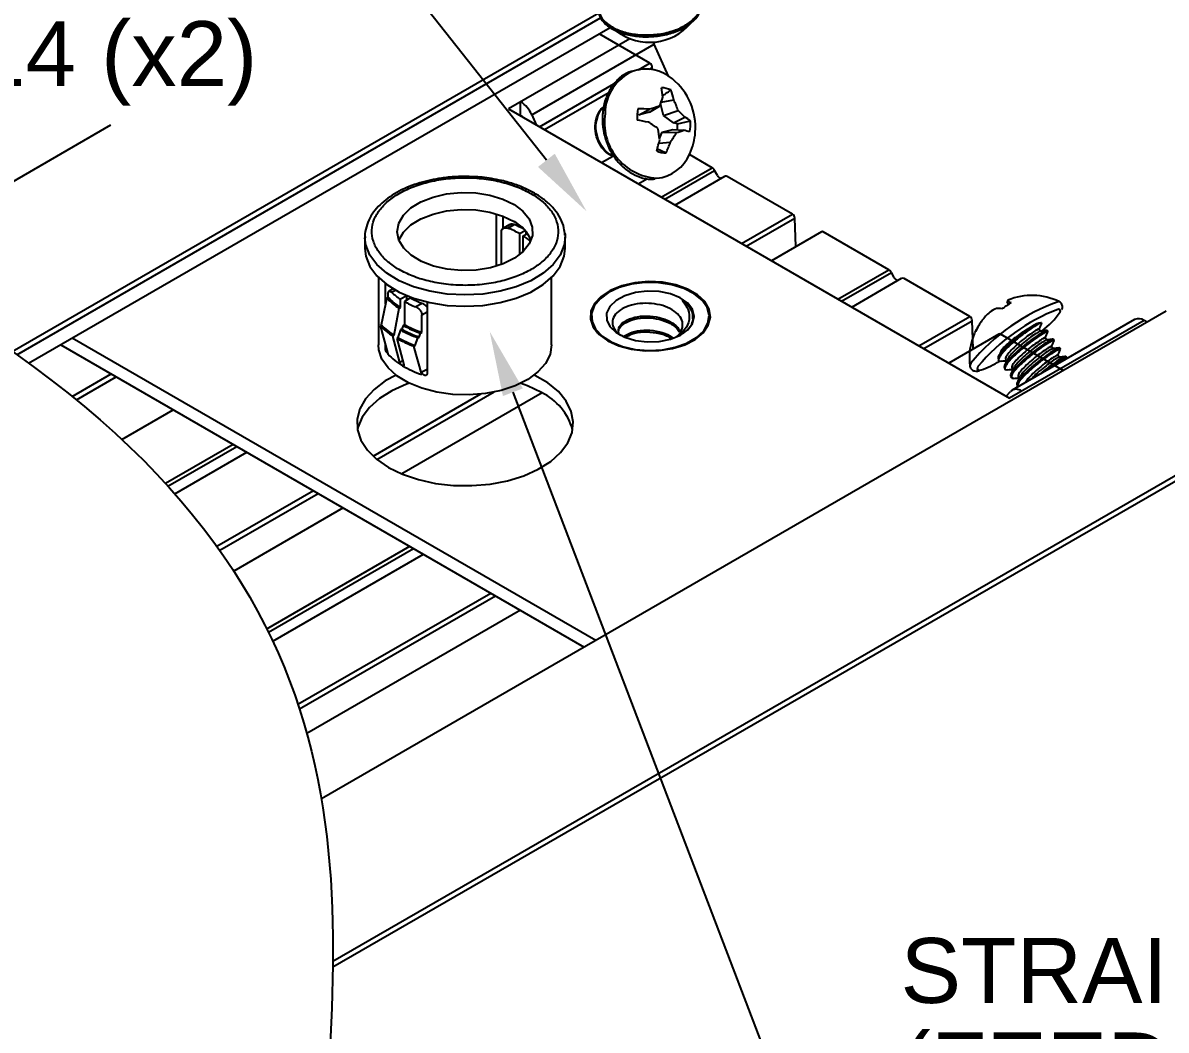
# Model space of a CAD drawing. Header units: inches. Extents: x -0.57 to 7.44, y -7.57 to 0.
# Drawn here: x 1.101 to 4.402, y -4.745 to -1.838 of the extents above; entities that cross this region are included whole.
import ezdxf
from ezdxf import colors
from ezdxf.entities.mleader import LeaderData, LeaderLine
from ezdxf.math import Vec2, Vec3

# ---------------------------------------------------------------- set-up
doc = ezdxf.new("R2010")
doc.units = ezdxf.units.IN
doc.header["$LTSCALE"] = 0.5
doc.header["$MEASUREMENT"] = 0
doc.linetypes.add('HIDDEN', pattern=[0.375, 0.25, -0.125])
for name, color, linetype in [('FAB DWG', 221, 'CONTINUOUS'), ('Hardware', 242, 'CONTINUOUS'), ('Housing', 150, 'CONTINUOUS'), ('Mounting', 4, 'CONTINUOUS')]:
    doc.layers.add(name, color=color, linetype=linetype)
doc.styles.add('LSAD_Standard', font='arial.ttf')

msp = doc.modelspace()

# ---------------------------------------------------------------- linework, layer by layer
at = {"layer": 'Hardware', "transparency": 16777216}
for p, q in [((2.9107, -2.0957), (2.9393, -2.0784)), ((2.9511, -2.1048), (2.9425, -2.0705)), ((2.9441, -2.0664), (2.9802, -2.0596)), ((2.8803, -2.1037), (2.8746, -2.1024)), ((2.8803, -2.1037), (2.9103, -2.087)), ((2.9107, -2.0957), (2.8803, -2.1037)), ((2.9511, -2.1048), (2.9927, -2.0905)), ((2.9793, -2.1261), (2.9511, -2.1048)), ((2.9793, -2.1261), (3.0124, -2.1101)), ((2.9915, -2.1288), (2.9793, -2.1261)), ((2.9915, -2.1288), (3.0285, -2.1201)), ((2.9392, -2.1712), (2.9474, -2.1532)), ((2.9474, -2.1532), (2.9779, -2.1453)), ((2.9474, -2.1532), (2.9879, -2.1546)), ((2.9779, -2.1453), (3.0096, -2.1477)), ((2.9315, -2.2004), (2.9583, -2.2132)), ((2.9373, -2.1853), (2.971, -2.1821)), ((2.4678, -2.3889), (2.4678, -2.5402)), ((2.4873, -2.3955), (2.4873, -2.4316)), ((2.4832, -2.5351), (2.4832, -2.4404)), ((2.5076, -2.4201), (2.4888, -2.4305)), ((2.5011, -2.4302), (2.5196, -2.42)), ((2.5349, -2.4459), (2.5512, -2.4369)), ((2.553, -2.439), (2.553, -2.4487)), ((2.0888, -2.4564), (2.0888, -2.489)), ((2.5349, -2.4459), (2.5349, -2.5072)), ((2.546, -2.4526), (2.5584, -2.4457)), ((2.546, -2.4976), (2.546, -2.4526)), ((2.6668, -2.489), (2.6668, -2.4564)), ((2.1278, -2.5727), (2.1278, -2.7675)), ((2.6278, -2.7675), (2.6278, -2.5727)), ((2.1482, -2.6487), (2.1482, -2.5904)), ((2.1711, -2.6056), (2.1583, -2.6126)), ((2.1677, -2.6075), (2.1677, -2.6036)), ((2.1517, -2.6313), (2.1362, -2.7097)), ((2.1554, -2.6293), (2.1517, -2.6313)), ((2.1554, -2.6211), (2.1554, -2.6293)), ((2.1656, -2.6151), (2.1768, -2.6089)), ((2.2097, -2.6252), (2.1916, -2.6351)), ((2.1916, -2.6596), (2.1916, -2.6351)), ((2.2207, -2.6318), (2.2026, -2.6418)), ((2.2097, -2.6379), (2.2097, -2.6252)), ((2.1731, -2.7396), (2.188, -2.6616)), ((2.188, -2.6616), (2.1916, -2.6596)), ((2.2026, -2.6418), (2.2026, -2.7088)), ((2.2545, -2.6475), (2.236, -2.6577)), ((2.2535, -2.6804), (2.2684, -2.6722)), ((2.2684, -2.6435), (2.2684, -2.8507)), ((3.947, -2.6505), (3.9429, -2.6417)), ((4.0933, -2.6424), (4.0928, -2.6422)), ((2.2535, -2.7311), (2.2535, -2.6804)), ((4.0422, -2.7036), (4.0414, -2.7071)), ((2.1362, -2.7097), (2.1325, -2.7117)), ((2.1325, -2.7117), (2.1554, -2.7934)), ((2.1916, -2.7242), (2.1841, -2.7463)), ((2.1952, -2.7222), (2.1916, -2.7242)), ((2.199, -2.7108), (2.1952, -2.7222)), ((2.2026, -2.7088), (2.199, -2.7108)), ((2.2457, -2.7446), (2.2497, -2.7332)), ((2.2497, -2.7332), (2.2535, -2.7311)), ((2.7483, -2.7106), (2.7524, -2.7195)), ((3.0727, -2.7195), (3.0768, -2.7106)), ((4.0392, -2.7279), (4.0347, -2.7216)), ((4.0608, -2.729), (4.0586, -2.7259)), ((2.1482, -2.778), (2.1482, -2.7678)), ((2.1694, -2.7416), (2.1731, -2.7396)), ((2.19, -2.8181), (2.1694, -2.7416)), ((2.1841, -2.7463), (2.1805, -2.7483)), ((2.1805, -2.7483), (2.2011, -2.8247)), ((2.2305, -2.771), (2.2343, -2.769)), ((2.2535, -2.8527), (2.2305, -2.771)), ((2.2343, -2.769), (2.242, -2.7467)), ((2.242, -2.7467), (2.2457, -2.7446)), ((4.0571, -2.7528), (4.0528, -2.7467)), ((4.0752, -2.7779), (4.0709, -2.7718)), ((4.0789, -2.7541), (4.0767, -2.7509)), ((2.1507, -2.7767), (2.1482, -2.778)), ((4.0933, -2.803), (4.089, -2.7969)), ((4.097, -2.7792), (4.0948, -2.776)), ((4.0972, -2.813), (4.1113, -2.8038)), ((4.1151, -2.8043), (4.1129, -2.8011)), ((4.1141, -2.8073), (4.1151, -2.8053)), ((2.1981, -2.8136), (2.19, -2.8181)), ((2.2684, -2.8379), (2.2535, -2.8461)), ((3.8381, -2.8202), (3.8354, -2.8274)), ((3.8354, -2.8274), (3.8354, -2.8285)), ((3.9165, -2.8093), (3.9188, -2.8124)), ((3.9346, -2.8344), (3.9369, -2.8375)), ((3.9381, -2.8103), (3.9411, -2.8144)), ((3.9562, -2.8354), (3.9592, -2.8395)), ((2.2535, -2.8461), (2.2535, -2.8527)), ((3.9527, -2.8594), (3.955, -2.8626)), ((3.9561, -2.8636), (3.9633, -2.8635)), ((3.9743, -2.8605), (3.9773, -2.8646)), ((3.9708, -2.8845), (3.9731, -2.8877))]:
    msp.add_line(p, q, dxfattribs=at)
at = {"layer": 'Hardware', "transparency": 16777216, "flags": 128}
for points in [[(2.5192, -2.3621), (2.5449, -2.3815), (2.5628, -2.4036), (2.5721, -2.4274), (2.5723, -2.4518), (2.5633, -2.4757), (2.5457, -2.4979), (2.5203, -2.5173), (2.4882, -2.5332), (2.4509, -2.5447), (2.4102, -2.5514), (2.368, -2.5528), (2.3263, -2.5489), (2.2869, -2.54), (2.2518, -2.5264), (2.2227, -2.5087), (2.2007, -2.4878), (2.1871, -2.4647), (2.1823, -2.4405), (2.1867, -2.4162), (2.2001, -2.3931), (2.2217, -2.3721), (2.2507, -2.3543), (2.2856, -2.3405), (2.3248, -2.3314), (2.3665, -2.3274), (2.4087, -2.3286), (2.4495, -2.335), (2.4869, -2.3464), (2.5192, -2.3621)], [(2.187, -2.4646), (2.2001, -2.4421), (2.2217, -2.4211), (2.2507, -2.4033), (2.2856, -2.3895), (2.3248, -2.3804), (2.3665, -2.3764), (2.4087, -2.3776), (2.4495, -2.384), (2.4869, -2.3954), (2.5192, -2.4111)], [(2.6668, -2.4564), (2.6642, -2.4789), (2.6526, -2.5081), (2.6322, -2.5355), (2.6036, -2.5605), (2.5678, -2.5821), (2.5259, -2.5997), (2.4792, -2.6126), (2.4292, -2.6206), (2.3776, -2.6232), (2.326, -2.6205), (2.2761, -2.6125), (2.2294, -2.5995), (2.1875, -2.5819), (2.1517, -2.5603), (2.1232, -2.5353), (2.1029, -2.5078), (2.0914, -2.4787), (2.0888, -2.4581)], [(2.666, -2.4438), (2.6665, -2.449), (2.6668, -2.4564)], [(2.0888, -2.489), (2.0914, -2.5113), (2.1029, -2.5405), (2.1232, -2.568), (2.1517, -2.593), (2.1875, -2.6146), (2.2294, -2.6322), (2.2761, -2.6452), (2.326, -2.6532), (2.3776, -2.6559), (2.4292, -2.6532), (2.4792, -2.6453), (2.5259, -2.6323), (2.5678, -2.6148), (2.6036, -2.5932), (2.6322, -2.5682), (2.6526, -2.5407), (2.6642, -2.5116), (2.6668, -2.489)], [(2.7899, -2.7555), (2.8215, -2.7699), (2.858, -2.7797), (2.8975, -2.7844), (2.9377, -2.7838), (2.9766, -2.7777), (3.0121, -2.7667), (3.0422, -2.7512), (3.0653, -2.7322), (3.0802, -2.7106), (3.086, -2.6876), (3.0825, -2.6644), (3.0698, -2.6423), (3.0487, -2.6225), (3.0202, -2.6061), (2.9859, -2.5939), (2.9477, -2.5866), (2.9075, -2.5845), (2.8677, -2.5879), (2.8302, -2.5965), (2.7972, -2.6098), (2.7705, -2.6272), (2.7513, -2.6477), (2.7409, -2.6701), (2.7397, -2.6934), (2.7479, -2.7162), (2.7649, -2.7372), (2.7899, -2.7555)], [(2.9475, -2.7814), (2.9849, -2.7741), (3.0184, -2.7621), (3.0462, -2.7459), (3.0669, -2.7265), (3.0792, -2.7049), (3.0825, -2.6821), (3.0766, -2.6596), (3.062, -2.6385), (3.0392, -2.6198), (3.0097, -2.6047), (2.9749, -2.594), (2.9367, -2.5882), (2.8972, -2.5876), (2.8586, -2.5922), (2.8229, -2.6019), (2.792, -2.6161), (2.7676, -2.634), (2.751, -2.6547), (2.7432, -2.677), (2.7444, -2.6998), (2.7548, -2.7218), (2.7736, -2.7418), (2.7999, -2.7588), (2.8324, -2.7718), (2.8691, -2.7802), (2.9082, -2.7834), (2.9475, -2.7814)], [(2.9386, -2.7571), (2.9712, -2.7503), (2.9994, -2.7388), (3.0212, -2.7233), (3.0349, -2.705), (3.0396, -2.6852), (3.0348, -2.6654), (3.021, -2.6471), (2.9991, -2.6316), (2.9708, -2.6201), (2.9382, -2.6135), (2.9037, -2.6122), (2.8698, -2.6163), (2.8391, -2.6255), (2.8139, -2.6391), (2.796, -2.6562), (2.7867, -2.6754), (2.7868, -2.6954), (2.7962, -2.7146), (2.8142, -2.7317), (2.8395, -2.7453), (2.8703, -2.7544), (2.9041, -2.7585), (2.9386, -2.7571)], [(4.0959, -2.6721), (4.0967, -2.6701), (4.0953, -2.6646), (4.0912, -2.664)], [(2.7524, -2.7195), (2.7557, -2.7257), (2.7603, -2.7327)], [(3.0648, -2.7327), (3.0654, -2.7319), (3.0727, -2.7195)], [(2.6278, -2.7675), (2.6233, -2.7947), (2.61, -2.821), (2.5882, -2.8454), (2.5589, -2.867), (2.523, -2.885), (2.4818, -2.8987), (2.4369, -2.9077), (2.3899, -2.9116), (2.3424, -2.9104), (2.2962, -2.9039), (2.253, -2.8925), (2.2142, -2.8766), (2.1814, -2.8568), (2.1557, -2.8337), (2.138, -2.8082), (2.129, -2.7813), (2.1278, -2.7675)], [(3.8584, -2.8296), (3.856, -2.8377), (3.8611, -2.8404), (3.8682, -2.8393)]]:
    msp.add_lwpolyline(points, dxfattribs=at)
at = {"layer": 'Hardware', "transparency": 16777216}
for centre, radius, start, end in [((2.9102, -1.7373), 0.1567, 232.8191, 319.8406), ((2.9162, -2.1), 0.134, 113.253, 179.6823), ((2.8997, -2.0881), 0.117, 49.0012, 108.1335), ((2.8625, -2.1399), 0.1806, 355.6927, 50.8834), ((2.9437, -2.0935), 0.0682, 65.4782, 89.0409), ((2.7105, -2.0744), 0.2394, 5.2301, 11.8226), ((2.8116, -2.0936), 0.172, 11.3917, 21.1766), ((3.2216, -3.0823), 1.0428, 105.7039, 107.3655), ((2.6138, -1.9428), 0.3526, 337.3746, 341.8567), ((2.7617, -2.1662), 0.2431, 18.1483, 26.0015), ((2.942, -2.1248), 0.1619, 170.9132, 266.1472), ((2.9838, -2.1103), 0.1095, 167.1139, 184.2715), ((2.8766, -2.5755), 0.4897, 86.055, 89.9522), ((2.87, -2.2333), 0.1883, 40.8785, 49.3418), ((2.9729, -2.1918), 0.0908, 52.1739, 64.1761), ((2.4476, -4.5006), 2.4201, 79.0467, 79.8391), ((2.5823, -2.6435), 0.6124, 54.8989, 57.9308), ((2.5591, -2.2193), 0.3832, 6.6277, 11.5571), ((2.9026, -2.1318), 0.089, 350.6756, 1.9263), ((2.9193, -2.1283), 0.1095, 347.1139, 4.2715), ((2.5314, -2.0833), 0.4185, 342.7961, 347.3374), ((2.7359, -2.0188), 0.2862, 325.2137, 331.686), ((2.8871, -1.8012), 0.3675, 285.9159, 289.4654), ((2.9215, -2.4658), 0.3301, 71.5245, 74.5201), ((2.8625, -2.1399), 0.1806, 335.162, 355.6927), ((2.9594, -2.145), 0.0682, 245.4782, 269.0409), ((2.7262, -2.1004), 0.258, 334.072, 341.5367), ((2.9201, -2.1717), 0.1151, 275.5211, 337.5297), ((2.4144, -2.6616), 0.2471, 60.8085, 69.4615), ((2.468, -2.5079), 0.1095, 22.4584, 62.1236), ((2.419, -2.6746), 0.2737, 62.067, 68.4351), ((2.4545, -2.5946), 0.169, 48.2728, 57.2322), ((2.2839, -2.5097), 0.1797, 222.6149, 237.7302), ((2.2851, -2.5115), 0.1752, 222.2366, 237.7206), ((2.2927, -2.4768), 0.1879, 227.4096, 237.4207), ((2.3412, -2.4161), 0.2471, 240.8085, 249.4615), ((2.9787, -2.6908), 0.0587, 359.971, 63.544), ((3.9465, -2.6415), 0.00364, 112.6331, 183.5543), ((4.0144, -2.8049), 0.1806, 64.1185, 112.7107), ((2.3351, -2.4068), 0.2698, 240.6001, 248.4641), ((4.2811, -3.1828), 0.5725, 109.2051, 140.7006), ((4.2959, -3.1983), 0.5722, 110.9652, 139.8783), ((4.0127, -2.805), 0.1788, 132.1973, 142.9138), ((3.9406, -2.7374), 0.0807, 110.7305, 126.565), ((3.9143, -2.7169), 0.0551, 76.1082, 92.3533), ((4.2559, -3.1354), 0.5749, 121.6447, 124.826), ((3.9379, -2.6726), 0.0312, 58.4046, 80.8667), ((3.9009, -2.5374), 0.237, 306.8144, 325.3902), ((4.0087, -2.7961), 0.1703, 144.4982, 155.4939), ((4.0459, -2.7564), 0.0529, 93.9823, 126.5221), ((2.2775, -2.5702), 0.2027, 224.3072, 237.7817), ((2.2788, -2.572), 0.1982, 224.005, 237.7715), ((2.3377, -2.4643), 0.2982, 240.6425, 251.2654), ((2.339, -2.4662), 0.2937, 240.6812, 251.4872), ((2.3403, -2.4589), 0.2889, 240.7239, 251.731), ((2.3415, -2.4607), 0.2843, 240.766, 251.9703), ((2.959, -2.7067), 0.0475, 307.9812, 338.3227), ((4.0144, -2.8049), 0.1806, 156.5123, 187.5079), ((3.8797, -2.748), 0.0345, 139.064, 153.9037), ((3.9876, -2.7977), 0.1529, 147.7006, 153.3104), ((2.334, -2.4766), 0.3121, 240.5334, 250.6338), ((2.3352, -2.4785), 0.3075, 240.5676, 250.833), ((2.2884, -2.6721), 0.18, 222.3809, 239.4932), ((4.1244, -2.8627), 0.0604, 102.5435, 118.4625), ((2.3392, -2.5879), 0.2784, 239.2717, 252.056), ((3.7837, -2.5966), 0.257, 289.1827, 302.1344)]:
    msp.add_arc(centre, radius, start, end, dxfattribs=at)
for major_axis, ratio, start_param, end_param in [((-0.3733, 0.5596), 0.116311, 5.27993, 5.281452), ((-0.321, 0.5793), 0.035209, 5.298076, 5.303476)]:
    msp.add_ellipse((4.2576, -3.1418), major_axis=major_axis, ratio=ratio, start_param=start_param, end_param=end_param, dxfattribs=at)
for points, knots in [([(2.7688, -1.7779), (2.7681, -1.7789), (2.7624, -1.7868), (2.763, -1.8038), (2.7719, -1.8262), (2.7938, -1.8461), (2.8253, -1.8617), (2.8641, -1.8712), (2.907, -1.8739), (2.9504, -1.8693), (2.9905, -1.8576), (3.0241, -1.8398), (3.0488, -1.8171), (3.0609, -1.7912), (3.0636, -1.7711), (3.0585, -1.7608), (3.0576, -1.7589)], [0, 0, 0, 0, 0.0105533, 0.0906922, 0.1721376, 0.2538047, 0.3338347, 0.4157025, 0.4967871, 0.5772021, 0.6591999, 0.7395433, 0.820712, 0.9025448, 0.9825618, 1, 1, 1, 1]), ([(2.7647, -1.8044), (2.7645, -1.8058), (2.7632, -1.8148), (2.7728, -1.8313), (2.7935, -1.8512), (2.8254, -1.8668), (2.8641, -1.8763), (2.907, -1.879), (2.9504, -1.8744), (2.9904, -1.8627), (3.0243, -1.8449), (3.0482, -1.8222), (3.0608, -1.8001), (3.0601, -1.7863), (3.0599, -1.7814)], [0, 0, 0, 0, 0.016465, 0.110066, 0.203922, 0.295897, 0.389984, 0.48317, 0.575587, 0.669823, 0.762158, 0.855441, 0.949488, 1, 1, 1, 1]), ([(2.8589, -1.9774), (2.8534, -1.9793), (2.8385, -1.9844), (2.8177, -2.0012), (2.7977, -2.0256), (2.7834, -2.0555), (2.7768, -2.0817), (2.7753, -2.0973), (2.775, -2.1012)], [0, 0, 0, 0, 0.118606, 0.320005, 0.522179, 0.725807, 0.930742, 1, 1, 1, 1]), ([(2.9483, -2.0483), (2.9514, -2.046), (2.9593, -2.0404), (2.9672, -2.0348), (2.972, -2.0315)], [0, 0, 0, 0, 0.399681, 1, 1, 1, 1]), ([(2.8064, -2.223), (2.8018, -2.2213), (2.788, -2.2162), (2.7698, -2.1958), (2.7559, -2.1666), (2.7518, -2.134), (2.7586, -2.1049), (2.7693, -2.0858), (2.7783, -2.0813), (2.78, -2.0804)], [0, 0, 0, 0, 0.0907243, 0.2678398, 0.4379344, 0.6135101, 0.7890858, 0.9591804, 1, 1, 1, 1]), ([(2.8061, -2.2214), (2.8023, -2.2199), (2.7895, -2.2151), (2.7721, -2.1952), (2.7582, -2.1661), (2.754, -2.1334), (2.761, -2.1046), (2.7703, -2.0865), (2.7777, -2.0825), (2.778, -2.0823)], [0, 0, 0, 0, 0.077545, 0.26434, 0.443731, 0.628902, 0.814074, 0.993465, 1, 1, 1, 1]), ([(2.775, -2.1012), (2.7747, -2.1075), (2.7739, -2.1257), (2.7778, -2.1563), (2.7886, -2.1911), (2.8056, -2.2229), (2.8278, -2.2499), (2.8542, -2.2709), (2.8835, -2.2842), (2.9083, -2.29), (2.9226, -2.2883), (2.9268, -2.2878)], [0, 0, 0, 0, 0.067248, 0.192726, 0.3185, 0.444437, 0.570515, 0.696603, 0.822379, 0.947365, 1, 1, 1, 1]), ([(2.3778, -2.2811), (2.3614, -2.2815), (2.3384, -2.2822), (2.3053, -2.2864), (2.2778, -2.2913), (2.2466, -2.2994), (2.2162, -2.31), (2.1871, -2.3234), (2.1605, -2.3393), (2.137, -2.3576), (2.1173, -2.3783), (2.1019, -2.4014), (2.0922, -2.4267), (2.0878, -2.4462), (2.0892, -2.4568), (2.0894, -2.4583)], [0, 0, 0, 0, 0.1092632, 0.1534045, 0.2261024, 0.3006028, 0.3795689, 0.4609438, 0.5440552, 0.6285184, 0.7142144, 0.8013883, 0.8908111, 0.9842505, 1, 1, 1, 1]), ([(2.1833, -2.5473), (2.1726, -2.5401), (2.1505, -2.5253), (2.1267, -2.4984), (2.1114, -2.4683), (2.107, -2.4364), (2.114, -2.4047), (2.1316, -2.375), (2.1579, -2.349), (2.191, -2.3271), (2.2305, -2.309), (2.2767, -2.295), (2.3289, -2.2863), (2.3841, -2.2837), (2.4391, -2.2877), (2.4903, -2.298), (2.5358, -2.3129), (2.5604, -2.3263), (2.5724, -2.3328)], [0, 0, 0, 0, 0.058258, 0.120006, 0.18432, 0.25, 0.31568, 0.379994, 0.441742, 0.5, 0.558258, 0.620006, 0.68432, 0.75, 0.81568, 0.879994, 0.941742, 1, 1, 1, 1]), ([(2.6659, -2.4507), (2.6654, -2.4436), (2.6644, -2.427), (2.654, -2.402), (2.6372, -2.3766), (2.6145, -2.3537), (2.5871, -2.3338), (2.556, -2.317), (2.5216, -2.3032), (2.4873, -2.2934), (2.4553, -2.2871), (2.4201, -2.2823), (2.3943, -2.2816), (2.3778, -2.2811)], [0, 0, 0, 0, 0.074232, 0.173364, 0.272898, 0.371769, 0.46912, 0.564258, 0.656009, 0.75263, 0.823554, 0.88706, 1, 1, 1, 1]), ([(2.5724, -2.3328), (2.5831, -2.34), (2.6051, -2.3548), (2.6289, -2.3817), (2.6443, -2.4118), (2.6487, -2.4437), (2.6417, -2.4754), (2.6241, -2.5051), (2.5978, -2.5311), (2.5646, -2.553), (2.5251, -2.5711), (2.4789, -2.5851), (2.4268, -2.5939), (2.3716, -2.5964), (2.3165, -2.5924), (2.2653, -2.5822), (2.2199, -2.5672), (2.1952, -2.5538), (2.1833, -2.5473)], [0, 0, 0, 0, 0.058258, 0.1200057, 0.1843204, 0.25, 0.3156796, 0.3799943, 0.441742, 0.5, 0.558258, 0.6200057, 0.6843204, 0.75, 0.8156796, 0.8799943, 0.941742, 1, 1, 1, 1]), ([(2.4832, -2.4404), (2.4834, -2.4387), (2.4838, -2.4353), (2.4868, -2.4315), (2.4911, -2.4292), (2.4962, -2.4287), (2.4996, -2.4298), (2.5011, -2.4302)], [0, 0, 0, 0, 0.203372, 0.406554, 0.61495, 0.8328, 1, 1, 1, 1]), ([(2.5196, -2.42), (2.5177, -2.4195), (2.5138, -2.4184), (2.5096, -2.4188), (2.508, -2.4201), (2.5077, -2.4203)], [0, 0, 0, 0, 0.446588, 0.893143, 1, 1, 1, 1]), ([(2.1554, -2.6211), (2.1555, -2.6194), (2.1557, -2.6161), (2.1573, -2.613), (2.1597, -2.6119), (2.1626, -2.6126), (2.1647, -2.6144), (2.1656, -2.6151)], [0, 0, 0, 0, 0.205548, 0.41094, 0.620609, 0.837912, 1, 1, 1, 1]), ([(3.0049, -2.6383), (3.0114, -2.6473), (3.0246, -2.6654), (3.0269, -2.6945), (3.016, -2.7211), (3.0004, -2.7345), (2.9935, -2.7404)], [0, 0, 0, 0, 0.27364, 0.547588, 0.801728, 1, 1, 1, 1]), ([(3.0352, -2.6917), (3.0356, -2.6863), (3.0366, -2.674), (3.0252, -2.6554), (3.0117, -2.6441), (3.0049, -2.6383)], [0, 0, 0, 0, 0.278585, 0.63299, 1, 1, 1, 1]), ([(2.236, -2.6577), (2.238, -2.6587), (2.2419, -2.6606), (2.2472, -2.6654), (2.2512, -2.6711), (2.2532, -2.6764), (2.2534, -2.6793), (2.2535, -2.6804)], [0, 0, 0, 0, 0.221541, 0.443067, 0.664246, 0.879633, 1, 1, 1, 1]), ([(2.2684, -2.6586), (2.2671, -2.6569), (2.2645, -2.6535), (2.2595, -2.6497), (2.256, -2.6482), (2.2545, -2.6475)], [0, 0, 0, 0, 0.3337853, 0.7107098, 1, 1, 1, 1]), ([(3.0032, -2.7243), (3.0049, -2.7179), (3.0082, -2.7051), (2.9999, -2.6859), (2.9827, -2.6687), (2.9566, -2.6554), (2.9249, -2.6479), (2.8907, -2.6463), (2.8577, -2.6513), (2.83, -2.6627), (2.8103, -2.6786), (2.8012, -2.6976), (2.805, -2.7175), (2.8162, -2.7332), (2.8293, -2.7399), (2.8335, -2.7421)], [0, 0, 0, 0, 0.0728992, 0.1457306, 0.2217298, 0.2988051, 0.375838, 0.4552909, 0.536543, 0.6177723, 0.7007078, 0.7861374, 0.8715576, 0.9580035, 1, 1, 1, 1]), ([(4.1009, -2.6647), (4.1012, -2.6642), (4.1028, -2.6611), (4.1034, -2.6537), (4.0977, -2.6441), (4.0932, -2.6427), (4.0916, -2.6422)], [0, 0, 0, 0, 0.084067, 0.479779, 0.818488, 1, 1, 1, 1]), ([(2.822, -2.7371), (2.8209, -2.7309), (2.8186, -2.7185), (2.8332, -2.7014), (2.859, -2.6884), (2.8931, -2.6827), (2.9302, -2.6851), (2.9642, -2.6955), (2.9888, -2.7107), (2.9955, -2.723), (2.998, -2.7277)], [0, 0, 0, 0, 0.1299858, 0.263419, 0.3915232, 0.5237872, 0.6560512, 0.7841555, 0.9175886, 1, 1, 1, 1]), ([(2.8218, -2.7325), (2.8214, -2.7297), (2.8203, -2.7205), (2.8335, -2.7065), (2.8589, -2.6935), (2.8931, -2.6878), (2.9302, -2.6902), (2.9641, -2.7006), (2.9879, -2.7151), (2.9942, -2.7264), (2.9962, -2.7301)], [0, 0, 0, 0, 0.0667319, 0.2126045, 0.3526515, 0.497246, 0.6418405, 0.7818875, 0.9277601, 1, 1, 1, 1]), ([(2.9976, -2.7391), (3.0051, -2.7344), (3.0225, -2.7236), (3.034, -2.7059), (3.0366, -2.6942), (3.0374, -2.6908)], [0, 0, 0, 0, 0.353882, 0.815563, 1, 1, 1, 1]), ([(4.0422, -2.7036), (4.04, -2.7041), (4.0355, -2.7051), (4.0173, -2.7163), (3.9939, -2.7328), (3.9681, -2.753), (3.9446, -2.7741), (3.9265, -2.793), (3.9174, -2.807), (3.9175, -2.8146), (3.9248, -2.8137), (3.9278, -2.8133)], [0, 0, 0, 0, 0.115176, 0.231448, 0.344739, 0.458031, 0.574303, 0.685966, 0.801228, 0.916489, 1, 1, 1, 1]), ([(4.0348, -2.7218), (4.0361, -2.7191), (4.0387, -2.7134), (4.0413, -2.7078), (4.0427, -2.705)], [0, 0, 0, 0, 0.489737, 1, 1, 1, 1]), ([(2.8365, -2.7422), (2.8438, -2.7379), (2.859, -2.729), (2.8933, -2.7235), (2.9298, -2.7261), (2.9612, -2.7346), (2.9745, -2.7446), (2.9798, -2.7487)], [0, 0, 0, 0, 0.203241, 0.423264, 0.643288, 0.856392, 1, 1, 1, 1]), ([(2.8419, -2.7446), (2.8476, -2.7414), (2.8612, -2.7335), (2.8934, -2.7286), (2.9296, -2.7313), (2.9581, -2.7384), (2.9692, -2.7465), (2.9722, -2.7487)], [0, 0, 0, 0, 0.17635, 0.423765, 0.671179, 0.910812, 1, 1, 1, 1]), ([(4.0144, -2.7139), (4.0069, -2.7191), (3.992, -2.7293), (3.9658, -2.7499), (3.9423, -2.771), (3.9244, -2.7897), (3.9149, -2.8035), (3.9167, -2.8071), (3.9174, -2.8086)], [0, 0, 0, 0, 0.174885, 0.346107, 0.521835, 0.690597, 0.864797, 1, 1, 1, 1]), ([(3.9255, -2.7847), (3.9263, -2.7832), (3.9281, -2.7797), (3.9378, -2.7699), (3.9523, -2.7571), (3.9711, -2.7425), (3.9916, -2.728), (4.0061, -2.7188), (4.0132, -2.7146), (4.0144, -2.7139)], [0, 0, 0, 0, 0.117556, 0.272419, 0.434755, 0.611248, 0.787779, 0.966257, 1, 1, 1, 1]), ([(4.0576, -2.7265), (4.0578, -2.7261), (4.0587, -2.7243), (4.0501, -2.7279), (4.0334, -2.7381), (4.0096, -2.7548), (3.984, -2.7749), (3.9604, -2.7961), (3.9426, -2.8148), (3.933, -2.8286), (3.9348, -2.8322), (3.9355, -2.8337)], [0, 0, 0, 0, 0.028262, 0.150569, 0.277924, 0.402014, 0.526104, 0.653459, 0.775766, 0.902014, 1, 1, 1, 1]), ([(4.0599, -2.7296), (4.0601, -2.7293), (4.0609, -2.7274), (4.0524, -2.731), (4.0356, -2.7412), (4.0119, -2.7579), (3.9862, -2.7781), (3.9627, -2.7992), (3.9446, -2.8181), (3.9355, -2.8321), (3.9356, -2.8396), (3.9429, -2.8388), (3.9459, -2.8384)], [0, 0, 0, 0, 0.02524, 0.134469, 0.248206, 0.359027, 0.469848, 0.583585, 0.692813, 0.805562, 0.91831, 1, 1, 1, 1]), ([(4.0339, -2.7221), (4.0341, -2.7219), (4.0349, -2.7205), (4.0282, -2.7236), (4.0152, -2.7321), (3.9966, -2.7456), (3.9764, -2.7619), (3.958, -2.7791), (3.944, -2.7942), (3.9367, -2.8055), (3.9382, -2.8085), (3.9389, -2.8098)], [0, 0, 0, 0, 0.028263, 0.150558, 0.277924, 0.40201, 0.526096, 0.653461, 0.775756, 0.90201, 1, 1, 1, 1]), ([(4.0381, -2.728), (4.0365, -2.7285), (4.0332, -2.7296), (4.0195, -2.7385), (4.0012, -2.7518), (3.9809, -2.7683), (3.9627, -2.7853), (3.9489, -2.7998), (3.9455, -2.8061), (3.944, -2.809)], [0, 0, 0, 0, 0.131183, 0.283685, 0.43226, 0.580834, 0.733336, 0.879767, 1, 1, 1, 1]), ([(4.0572, -2.7256), (4.0541, -2.7259), (4.0478, -2.7267), (4.0415, -2.7274), (4.0384, -2.7278)], [0, 0, 0, 0, 0.500212, 1, 1, 1, 1]), ([(4.0529, -2.7469), (4.0542, -2.7442), (4.0568, -2.7385), (4.0594, -2.7329), (4.0608, -2.7301)], [0, 0, 0, 0, 0.489737, 1, 1, 1, 1]), ([(4.052, -2.7472), (4.0522, -2.747), (4.053, -2.7456), (4.0463, -2.7487), (4.0333, -2.7572), (4.0147, -2.7707), (3.9945, -2.787), (3.9761, -2.8042), (3.9621, -2.8193), (3.9548, -2.8306), (3.9563, -2.8336), (3.957, -2.8349)], [0, 0, 0, 0, 0.028263, 0.150558, 0.277924, 0.40201, 0.526096, 0.653461, 0.775756, 0.90201, 1, 1, 1, 1]), ([(4.0562, -2.7531), (4.0546, -2.7536), (4.0513, -2.7547), (4.0377, -2.7635), (4.0251, -2.7728), (4.0189, -2.7774)], [0, 0, 0, 0, 0.303482, 0.656284, 1, 1, 1, 1]), ([(4.0757, -2.7516), (4.0759, -2.7512), (4.0768, -2.7493), (4.0682, -2.753), (4.0516, -2.763), (4.0354, -2.7747), (4.0274, -2.7804)], [0, 0, 0, 0, 0.070301, 0.374537, 0.691329, 1, 1, 1, 1]), ([(4.078, -2.7547), (4.0782, -2.7544), (4.0791, -2.7525), (4.0705, -2.7561), (4.0538, -2.7662), (4.0377, -2.7778), (4.0297, -2.7836)], [0, 0, 0, 0, 0.070301, 0.374537, 0.691329, 1, 1, 1, 1]), ([(4.0701, -2.7723), (4.0703, -2.7721), (4.0711, -2.7707), (4.0644, -2.7738), (4.0515, -2.7821), (4.0388, -2.7916), (4.0325, -2.7963)], [0, 0, 0, 0, 0.070305, 0.374514, 0.691337, 1, 1, 1, 1]), ([(4.0753, -2.7507), (4.0722, -2.751), (4.0659, -2.7518), (4.0596, -2.7525), (4.0565, -2.7529)], [0, 0, 0, 0, 0.500212, 1, 1, 1, 1]), ([(4.071, -2.772), (4.0723, -2.7692), (4.0749, -2.7636), (4.0775, -2.758), (4.0789, -2.7552)], [0, 0, 0, 0, 0.489737, 1, 1, 1, 1]), ([(2.1542, -2.7901), (2.1541, -2.7902), (2.1537, -2.7905), (2.1527, -2.7901), (2.1516, -2.789), (2.1505, -2.7872), (2.1494, -2.7846), (2.1486, -2.7818), (2.1483, -2.7796), (2.1482, -2.7784), (2.1482, -2.778)], [0, 0, 0, 0, 0.074708, 0.217077, 0.332621, 0.486476, 0.640429, 0.790917, 0.932919, 1, 1, 1, 1]), ([(3.9253, -2.7843), (3.924, -2.7871), (3.9213, -2.7928), (3.9186, -2.7985), (3.9173, -2.8014)], [0, 0, 0, 0, 0.49968, 1, 1, 1, 1]), ([(4.0274, -2.7804), (4.0191, -2.7868), (4.0022, -2.7998), (3.9785, -2.8213), (3.9607, -2.8398), (3.9511, -2.8537), (3.9529, -2.8572), (3.9536, -2.8588)], [0, 0, 0, 0, 0.207513, 0.420487, 0.625018, 0.83614, 1, 1, 1, 1]), ([(4.0297, -2.7836), (4.0213, -2.79), (4.0044, -2.803), (3.9807, -2.8244), (3.9629, -2.843), (3.9534, -2.8568), (3.9551, -2.8604), (3.9559, -2.8619)], [0, 0, 0, 0, 0.2075131, 0.4204867, 0.6250179, 0.8361401, 1, 1, 1, 1]), ([(4.0189, -2.7774), (4.0124, -2.7826), (3.9991, -2.7932), (3.9808, -2.8104), (3.967, -2.8249), (3.9636, -2.8312), (3.9621, -2.8341)], [0, 0, 0, 0, 0.261695, 0.530307, 0.788225, 1, 1, 1, 1]), ([(4.0325, -2.7963), (4.026, -2.8014), (4.0127, -2.812), (3.9942, -2.8293), (3.9802, -2.8444), (3.9729, -2.8557), (3.9744, -2.8587), (3.9751, -2.86)], [0, 0, 0, 0, 0.207505, 0.420494, 0.625005, 0.836134, 1, 1, 1, 1]), ([(4.037, -2.8025), (4.0305, -2.8077), (4.0172, -2.8183), (3.9989, -2.8355), (3.9851, -2.85), (3.9817, -2.8563), (3.9802, -2.8591)], [0, 0, 0, 0, 0.261695, 0.530307, 0.788225, 1, 1, 1, 1]), ([(4.0741, -2.7783), (4.0726, -2.7788), (4.0693, -2.7798), (4.0558, -2.7886), (4.0432, -2.7979), (4.037, -2.8025)], [0, 0, 0, 0, 0.296789, 0.652981, 1, 1, 1, 1]), ([(4.0938, -2.7767), (4.094, -2.7763), (4.0949, -2.7744), (4.0863, -2.7781), (4.0697, -2.7881), (4.0535, -2.7998), (4.0455, -2.8055)], [0, 0, 0, 0, 0.070301, 0.374537, 0.691329, 1, 1, 1, 1]), ([(4.0961, -2.7798), (4.0963, -2.7794), (4.0972, -2.7776), (4.0886, -2.7812), (4.0719, -2.7912), (4.0558, -2.8029), (4.0478, -2.8087)], [0, 0, 0, 0, 0.0703014, 0.3745366, 0.6913295, 1, 1, 1, 1]), ([(4.0882, -2.7974), (4.0884, -2.7971), (4.0892, -2.7958), (4.0825, -2.7989), (4.0696, -2.8072), (4.0569, -2.8167), (4.0506, -2.8213)], [0, 0, 0, 0, 0.070305, 0.374514, 0.691337, 1, 1, 1, 1]), ([(4.0922, -2.8034), (4.0907, -2.8039), (4.0874, -2.8049), (4.0739, -2.8136), (4.0613, -2.823), (4.0551, -2.8276)], [0, 0, 0, 0, 0.296789, 0.652981, 1, 1, 1, 1]), ([(4.1119, -2.8017), (4.1121, -2.8014), (4.113, -2.7995), (4.1044, -2.8032), (4.0878, -2.8132), (4.0716, -2.8248), (4.0636, -2.8306)], [0, 0, 0, 0, 0.0703014, 0.3745366, 0.6913295, 1, 1, 1, 1]), ([(4.0931, -2.7758), (4.0901, -2.7761), (4.0839, -2.7769), (4.0776, -2.7776), (4.0745, -2.778)], [0, 0, 0, 0, 0.500314, 1, 1, 1, 1]), ([(4.0891, -2.7971), (4.0904, -2.7943), (4.093, -2.7887), (4.0956, -2.7831), (4.097, -2.7802)], [0, 0, 0, 0, 0.489737, 1, 1, 1, 1]), ([(4.1112, -2.8009), (4.1082, -2.8012), (4.102, -2.802), (4.0957, -2.8027), (4.0926, -2.803)], [0, 0, 0, 0, 0.500314, 1, 1, 1, 1]), ([(4.1087, -2.8105), (4.1089, -2.8101), (4.11, -2.8081), (4.111, -2.8061), (4.1118, -2.8044)], [0, 0, 0, 0, 0.194553, 1, 1, 1, 1]), ([(4.1144, -2.8058), (4.1148, -2.8052), (4.116, -2.8033), (4.1136, -2.804), (4.1118, -2.8044)], [0, 0, 0, 0, 0.282492, 1, 1, 1, 1]), ([(2.197, -2.8271), (2.1964, -2.8267), (2.1951, -2.8258), (2.1933, -2.8239), (2.1917, -2.8217), (2.1906, -2.8197), (2.1902, -2.8186), (2.19, -2.8181)], [0, 0, 0, 0, 0.2071342, 0.414193, 0.6234273, 0.8379209, 1, 1, 1, 1]), ([(2.2011, -2.8247), (2.2012, -2.8254), (2.2014, -2.8266), (2.2009, -2.8277), (2.1997, -2.8282), (2.1983, -2.8279), (2.1974, -2.8273), (2.197, -2.8271)], [0, 0, 0, 0, 0.223304, 0.44676, 0.665947, 0.878734, 1, 1, 1, 1]), ([(3.8358, -2.8254), (3.8356, -2.8267), (3.8349, -2.8308), (3.8401, -2.8396), (3.8494, -2.8432), (3.8565, -2.8432), (3.8616, -2.8418), (3.864, -2.8411)], [0, 0, 0, 0, 0.108292, 0.334783, 0.547582, 0.785072, 1, 1, 1, 1]), ([(3.9269, -2.814), (3.9301, -2.8136), (3.9343, -2.8131), (3.9385, -2.8126), (3.9397, -2.8125)], [0, 0, 0, 0, 0.72982, 1, 1, 1, 1]), ([(3.9435, -2.8092), (3.9422, -2.812), (3.9395, -2.8177), (3.9368, -2.8234), (3.9355, -2.8263)], [0, 0, 0, 0, 0.499615, 1, 1, 1, 1]), ([(3.945, -2.839), (3.9482, -2.8387), (3.9524, -2.8382), (3.9566, -2.8377), (3.9578, -2.8376)], [0, 0, 0, 0, 0.72982, 1, 1, 1, 1]), ([(3.9616, -2.8342), (3.9603, -2.8371), (3.9576, -2.8428), (3.9549, -2.8485), (3.9536, -2.8514)], [0, 0, 0, 0, 0.499615, 1, 1, 1, 1]), ([(4.0455, -2.8055), (4.0372, -2.8119), (4.0203, -2.8249), (3.9966, -2.8464), (3.9788, -2.8649), (3.9692, -2.8787), (3.971, -2.8823), (3.9717, -2.8839)], [0, 0, 0, 0, 0.2075131, 0.4204867, 0.6250179, 0.8361401, 1, 1, 1, 1]), ([(4.0478, -2.8087), (4.0394, -2.8151), (4.0225, -2.8281), (3.9988, -2.8495), (3.981, -2.868), (3.9715, -2.8819), (3.9732, -2.8855), (3.974, -2.887)], [0, 0, 0, 0, 0.2075131, 0.4204867, 0.6250179, 0.8361401, 1, 1, 1, 1]), ([(4.0506, -2.8213), (4.0441, -2.8265), (4.0307, -2.8371), (4.0125, -2.8543), (3.9993, -2.8681), (3.9962, -2.8738), (3.9949, -2.8761)], [0, 0, 0, 0, 0.273319, 0.553862, 0.823237, 1, 1, 1, 1]), ([(4.0551, -2.8276), (4.0487, -2.8328), (4.0355, -2.8432), (4.0199, -2.8575), (4.0138, -2.8644), (4.0121, -2.8662)], [0, 0, 0, 0, 0.414491, 0.839938, 1, 1, 1, 1]), ([(4.0636, -2.8306), (4.055, -2.837), (4.0458, -2.8439), (4.0376, -2.8513), (4.0369, -2.8519)], [0, 0, 0, 0, 0.9235752, 1, 1, 1, 1]), ([(4.0971, -2.8122), (4.0925, -2.8152), (4.0833, -2.821), (4.0716, -2.8296), (4.0659, -2.8337)], [0, 0, 0, 0, 0.5086792, 1, 1, 1, 1]), ([(4.0971, -2.8122), (4.0972, -2.8133), (4.0974, -2.8149), (4.0975, -2.8165), (4.0975, -2.8169)], [0, 0, 0, 0, 0.7202433, 1, 1, 1, 1]), ([(2.2684, -2.8507), (2.2683, -2.8514), (2.2681, -2.8527), (2.2669, -2.8543), (2.2652, -2.8553), (2.263, -2.8555), (2.2606, -2.8551), (2.2582, -2.8539), (2.256, -2.8521), (2.2543, -2.8497), (2.2536, -2.8477), (2.2535, -2.8465), (2.2535, -2.8461)], [0, 0, 0, 0, 0.099805, 0.199509, 0.302018, 0.41055, 0.501362, 0.615268, 0.729295, 0.839859, 0.945341, 1, 1, 1, 1]), ([(3.9623, -2.8642), (3.9654, -2.8639), (3.97, -2.8633), (3.9745, -2.8628), (3.9759, -2.8627)], [0, 0, 0, 0, 0.69091, 1, 1, 1, 1]), ([(3.9797, -2.8593), (3.9784, -2.8622), (3.9757, -2.8679), (3.973, -2.8736), (3.9717, -2.8765)], [0, 0, 0, 0, 0.499615, 1, 1, 1, 1])]:
    msp.add_open_spline(points, degree=3, knots=knots, dxfattribs=at)
at = {"layer": 'Housing', "linetype": 'Continuous', "lineweight": 25, "transparency": 16777216}
for p, q in [((1.0709, -2.7865), (2.7643, -1.8093)), ((1.0836, -2.7955), (2.7686, -1.8231)), ((1.1179, -2.8199), (2.7965, -1.8512)), ((2.9113, -1.954), (2.7649, -1.8694)), ((2.8784, -1.973), (2.9113, -1.954)), ((2.9094, -1.9714), (2.9184, -1.9662)), ((2.9184, -1.9725), (2.9184, -1.9662)), ((2.5928, -2.1378), (2.8078, -2.0138)), ((2.607, -2.146), (2.7913, -2.0396)), ((1.3543, -2.1333), (0.6583, -2.535)), ((2.7716, -2.241), (2.8042, -2.2222)), ((3.0909, -2.2559), (3.0254, -2.2181)), ((2.9441, -2.3406), (3.0909, -2.2559)), ((2.9547, -2.3467), (3.0984, -2.2638)), ((3.1067, -2.2782), (3.0984, -2.2638)), ((2.9838, -2.3635), (3.1275, -2.2806)), ((3.3228, -2.3897), (3.135, -2.2813)), ((3.1761, -2.4745), (3.3228, -2.3898)), ((3.1899, -2.4825), (3.3299, -2.4017)), ((3.3326, -2.4835), (3.3299, -2.4017)), ((3.4072, -2.4405), (3.2622, -2.5242)), ((3.6012, -2.5505), (3.4118, -2.4411)), ((3.4545, -2.6352), (3.6013, -2.5505)), ((3.4651, -2.6413), (3.6087, -2.5584)), ((3.617, -2.5728), (3.6087, -2.5584)), ((3.4942, -2.6582), (3.6383, -2.575)), ((3.8348, -2.6853), (3.6454, -2.5759)), ((4.4018, -2.6698), (1.9632, -4.0771)), ((3.688, -2.77), (3.8348, -2.6853)), ((3.7019, -2.778), (3.8418, -2.6973)), ((3.8446, -2.779), (3.8418, -2.6972)), ((3.9191, -2.736), (3.7741, -2.8197)), ((4.1049, -2.8412), (3.9238, -2.7367)), ((1.244, -2.9162), (1.3567, -2.8511)), ((1.2558, -2.9257), (1.3709, -2.8593)), ((2.1233, -3.098), (2.4616, -2.9028)), ((1.9962, -4.5623), (4.8351, -2.9257)), ((1.9963, -4.5459), (4.828, -2.9135)), ((2.113, -3.088), (2.4233, -2.9089)), ((2.6008, -2.9058), (2.1955, -3.1397)), ((1.3871, -3.04), (1.5355, -2.9543)), ((1.5129, -3.1665), (1.708, -3.0539)), ((1.5202, -3.1745), (1.7186, -3.06)), ((1.5401, -3.1967), (1.7477, -3.0768)), ((1.6614, -3.3485), (1.9399, -3.1878)), ((1.6695, -3.3598), (1.9538, -3.1958)), ((2.026, -3.2375), (1.7102, -3.4198)), ((1.8056, -3.5867), (2.2184, -3.3485)), ((1.8103, -3.5962), (2.229, -3.3547)), ((1.823, -3.6226), (2.2581, -3.3715)), ((1.8956, -3.8044), (2.4519, -3.4833)), ((1.9, -3.8178), (2.4657, -3.4913)), ((2.538, -3.533), (1.9214, -3.8888))]:
    msp.add_line(p, q, dxfattribs=at)
for centre, radius, start, end in [((2.9031, -1.9669), 0.0154, 2.6055, 57.3945), ((3.0795, -2.2742), 0.0216, 28.8075, 58.073), ((3.1179, -2.2742), 0.0119, 199.335, 269.9926), ((3.1306, -2.2874), 0.00752, 54.3161, 114.4225), ((3.3145, -2.4027), 0.0155, 4.017, 57.294), ((3.4089, -2.445), 0.00482, 52.9074, 115.7821), ((3.5898, -2.5688), 0.0216, 28.8077, 58.0728), ((3.6283, -2.5688), 0.0119, 199.3358, 269.9905), ((3.641, -2.5821), 0.00752, 54.3163, 114.4219), ((3.8264, -2.6983), 0.0155, 4.0171, 57.294), ((3.9209, -2.7405), 0.00482, 52.9074, 115.7821)]:
    msp.add_arc(centre, radius, start, end, dxfattribs=at)
at = {"layer": 'Housing', "color": 1, "transparency": 16777216}
msp.add_open_spline([(0.5, -2.4533), (2.0906, -3.2416), (1.9747, -5.0131), (1.8588, -6.7846), (3.4495, -7.5729)], degree=3, dxfattribs=at)
at = {"layer": 'Mounting', "transparency": 16777216}
for p, q in [((2.8537, -1.8835), (2.503, -2.0859)), ((2.5707, -2.1036), (2.9242, -1.8995)), ((2.9656, -1.9917), (2.9242, -1.8995)), ((2.5383, -2.1045), (2.5383, -2.0655)), ((2.503, -2.0859), (3.9497, -2.9211)), ((2.5383, -2.1045), (2.5368, -2.1054)), ((2.5707, -2.1036), (2.5836, -2.1325)), ((2.8781, -2.3025), (2.9047, -2.2871)), ((4.3386, -2.6966), (3.9497, -2.9211)), ((4.3107, -2.6938), (3.9572, -2.8979)), ((4.347, -2.7014), (4.3386, -2.6966)), ((1.2111, -2.7671), (2.7219, -3.6392)), ((1.2441, -2.7471), (2.7558, -3.6197)), ((3.9398, -2.9154), (3.9528, -2.9015))]:
    msp.add_line(p, q, dxfattribs=at)
at = {"layer": 'Mounting', "transparency": 16777216, "flags": 128}
for points in [[(2.1791, -2.8547), (2.1477, -2.8713), (2.1153, -2.8955), (2.0904, -2.9226), (2.0738, -2.9516), (2.066, -2.9819), (2.0671, -3.0125), (2.0771, -3.0425), (2.0959, -3.0711), (2.1227, -3.0975), (2.1569, -3.1209)], [(2.1569, -3.1209), (2.1974, -3.1406), (2.2431, -3.1561), (2.2927, -3.1669), (2.3447, -3.1727), (2.3977, -3.1734), (2.4501, -3.1689), (2.5005, -3.1593), (2.5473, -3.1449), (2.5892, -3.1262), (2.6251, -3.1037), (2.6538, -3.078), (2.6746, -3.0498), (2.6869, -3.0201), (2.6903, -2.9895), (2.6846, -2.9591), (2.6702, -2.9297), (2.6473, -2.902), (2.6167, -2.8771), (2.5793, -2.8554), (2.5763, -2.8542)], [(2.2176, -2.878), (2.2084, -2.8808), (2.1664, -2.8995), (2.1306, -2.9221), (2.1018, -2.9478), (2.081, -2.9759), (2.0688, -3.0057), (2.0672, -3.0129)], [(2.5988, -2.9048), (2.5583, -2.8851), (2.5371, -2.8779)]]:
    msp.add_lwpolyline(points, dxfattribs=at)
at = {"layer": 'Mounting', "transparency": 16777216}
for centre, radius, start, end in [((2.8467, -1.9325), 0.0843, 23.0779, 27.4865), ((2.4931, -2.1366), 0.0843, 23.0779, 57.5576), ((2.5324, -2.1142), 0.0114, 29.6681, 58.2304), ((4.3222, -2.72), 0.0286, 54.9652, 113.7244), ((1.2319, -2.7212), 0.0503, 244.4872, 245.6253), ((3.9694, -2.9207), 0.0254, 51.8736, 130.8582), ((2.5248, -3.0575), 0.1697, 15.2494, 64.1454)]:
    msp.add_arc(centre, radius, start, end, dxfattribs=at)

# ---------------------------------------------------------------- texts
at = {"layer": 'FAB DWG', "linetype": 'HIDDEN', "ltscale": 0.5, "transparency": 16777216, "style": 'LSAD_Standard'}
msp.add_attdef('STRAINRELIEF', (3.6351, -4.6665), 'HW205_-0_', height=0.1875, dxfattribs=at)

# ---------------------------------------------------------------- leaders
at = {"layer": 'FAB DWG', "ltscale": 0.5, "transparency": 16777216}
ml = msp.add_multileader_mtext('Standard', dxfattribs=at)
ml.set_content('\\A1;10-24 x {\\H0.7x;\\S1/4;}" PAN\\PTYPE F (HW00090)', color=256, style='LSAD_Standard')
ml.set_leader_properties()
ml.build(insert=Vec2(0, 0))
ml.multileader.update_dxf_attribs({"text_left_attachment_type": 2, "dogleg_length": 0.36, "arrow_head_size": 0.1875})
ctx = ml.context
ctx.base_point, ctx.char_height, ctx.arrow_head_size, ctx.landing_gap_size, ctx.plane_origin = Vec3(3.8873, -0.4271), 0.1875, 0.1875, 0.09, Vec3(9.5693, 14.2832)
ctx.left_attachment, ctx.text_align_type = 2, 2
notes = []
notes.append((ctx, [(1, (1, 1, 0), (6.6578, -0.2408), (-1, 0), 0.2772, [(1, [(5.8733, -2.3267)], 0, [])])]))
ctx.mtext.insert, ctx.mtext.width, ctx.mtext.defined_height, ctx.mtext.alignment, ctx.mtext.flow_direction = Vec3(6.2906, -0.1195), 2.351815, 0.6491, 3, 5
ml = msp.add_multileader_mtext('Standard', dxfattribs=at)
ml.set_content('\\A1;BK00960\\PHW00814 (x2)', color=256, style='LSAD_Standard')
ml.set_leader_properties()
ml.build(insert=Vec2(0, 0))
ml.multileader.update_dxf_attribs({"text_left_attachment_type": 2, "dogleg_length": 0.36, "arrow_head_size": 0.1875})
ctx = ml.context
ctx.base_point, ctx.char_height, ctx.arrow_head_size, ctx.landing_gap_size, ctx.plane_origin = Vec3(0.03, -1.8), 0.1875, 0.1875, 0.09, Vec3(0.3816, 12.976)
ctx.left_attachment, ctx.text_align_type = 2, 2
notes.append((ctx, [(1, (1, 1, 0), (2.1454, -1.6417), (-1, 0), 0.2772, [(0, [(2.7287, -2.3818)], 0, [])])]))
ctx.mtext.insert, ctx.mtext.width, ctx.mtext.defined_height, ctx.mtext.alignment, ctx.mtext.flow_direction = Vec3(1.7782, -1.5204), 2.351815, 0.6491, 3, 5
ml = msp.add_multileader_mtext('Standard', dxfattribs=at)
ml.set_content('\\A1;CS00049', color=256, style='LSAD_Standard')
ml.set_leader_properties()
ml.build(insert=Vec2(0, 0))
ml.multileader.update_dxf_attribs({"text_left_attachment_type": 2, "dogleg_length": 0.36, "arrow_head_size": 0.1875})
ctx = ml.context
ctx.base_point, ctx.char_height, ctx.arrow_head_size, ctx.landing_gap_size, ctx.plane_origin = Vec3(3.2497, -1.6642), 0.1875, 0.1875, 0.09, Vec3(3.8056, 13.7575)
ctx.left_attachment, ctx.text_align_type = 2, 2
notes.append((ctx, [(1, (1, 1, 0), (4.7746, -1.6626), (-1, 0), 0.2772, [(0, [(5.3732, -1.9445)], 0, [])])]))
ctx.mtext.insert, ctx.mtext.width, ctx.mtext.defined_height, ctx.mtext.alignment, ctx.mtext.flow_direction = Vec3(4.4074, -1.5673), 2.351815, 0.6491, 3, 5
ml = msp.add_multileader_mtext('Standard', dxfattribs=at)
ml.set_content('\\A1;(FEED LOCATION ONLY)', color=256, style='LSAD_Standard')
ml.set_leader_properties()
ml.build(insert=Vec2(0, 0))
ml.multileader.update_dxf_attribs({"dogleg_length": 0.36, "arrow_head_size": 0.1875})
ctx = ml.context
ctx.base_point, ctx.char_height, ctx.arrow_head_size, ctx.landing_gap_size, ctx.plane_origin = Vec3(3.5451, -4.8729), 0.1875, 0.1875, 0.09, Vec3(1.0582, 13.7503)
notes.append((ctx, [(0, (1, 1, 0), (3.2679, -4.8729), (1, 0), 0.2772, [(0, [(2.4491, -2.7287)], 0, [])])]))
ctx.mtext.insert, ctx.mtext.width, ctx.mtext.defined_height, ctx.mtext.flow_direction = Vec3(3.6351, -4.7516), 2.351815, 0.6491, 5
ml = msp.add_multileader_mtext('Standard', dxfattribs=at)
ml.set_content('\\A1;8-32 x {\\H0.7x;\\S3/8;}" PAN\\PTYPE F (HW83238)', color=256, style='LSAD_Standard')
ml.set_leader_properties()
ml.build(insert=Vec2(0, 0))
ml.multileader.update_dxf_attribs({"text_left_attachment_type": 2, "dogleg_length": 0.36, "arrow_head_size": 0.1875})
ctx = ml.context
ctx.base_point, ctx.char_height, ctx.arrow_head_size, ctx.landing_gap_size, ctx.plane_origin = Vec3(2.79, -5.8755), 0.1875, 0.1875, 0.09, Vec3(8.3779, 10.8246)
ctx.left_attachment, ctx.text_align_type = 2, 2
notes.append((ctx, [(1, (1, 1, 0), (5.5605, -5.6867), (-1, 0), 0.2772, [(1, [(4.9465, -2.8631), (6.5751, -3.8622)], 0, [])])]))
ctx.mtext.insert, ctx.mtext.width, ctx.mtext.defined_height, ctx.mtext.alignment, ctx.mtext.flow_direction = Vec3(5.1933, -5.5654), 2.351815, 0.6491, 3, 5
for ctx, leaders in notes:
    for number, flags, end, landing, length, lines in leaders:
        leader = LeaderData()
        leader.index, (leader.has_last_leader_line, leader.has_dogleg_vector, leader.attachment_direction) = number, flags
        leader.last_leader_point, leader.dogleg_vector, leader.dogleg_length = Vec3(end), Vec3(landing), length
        for number, points, colour, breaks in lines:
            line = LeaderLine()
            line.index, line.vertices, line.color, line.breaks = number, Vec3.list(points), colors.encode_raw_color(colour), breaks
            leader.lines.append(line)
        ctx.leaders.append(leader)

doc.saveas('drawing.dxf')
